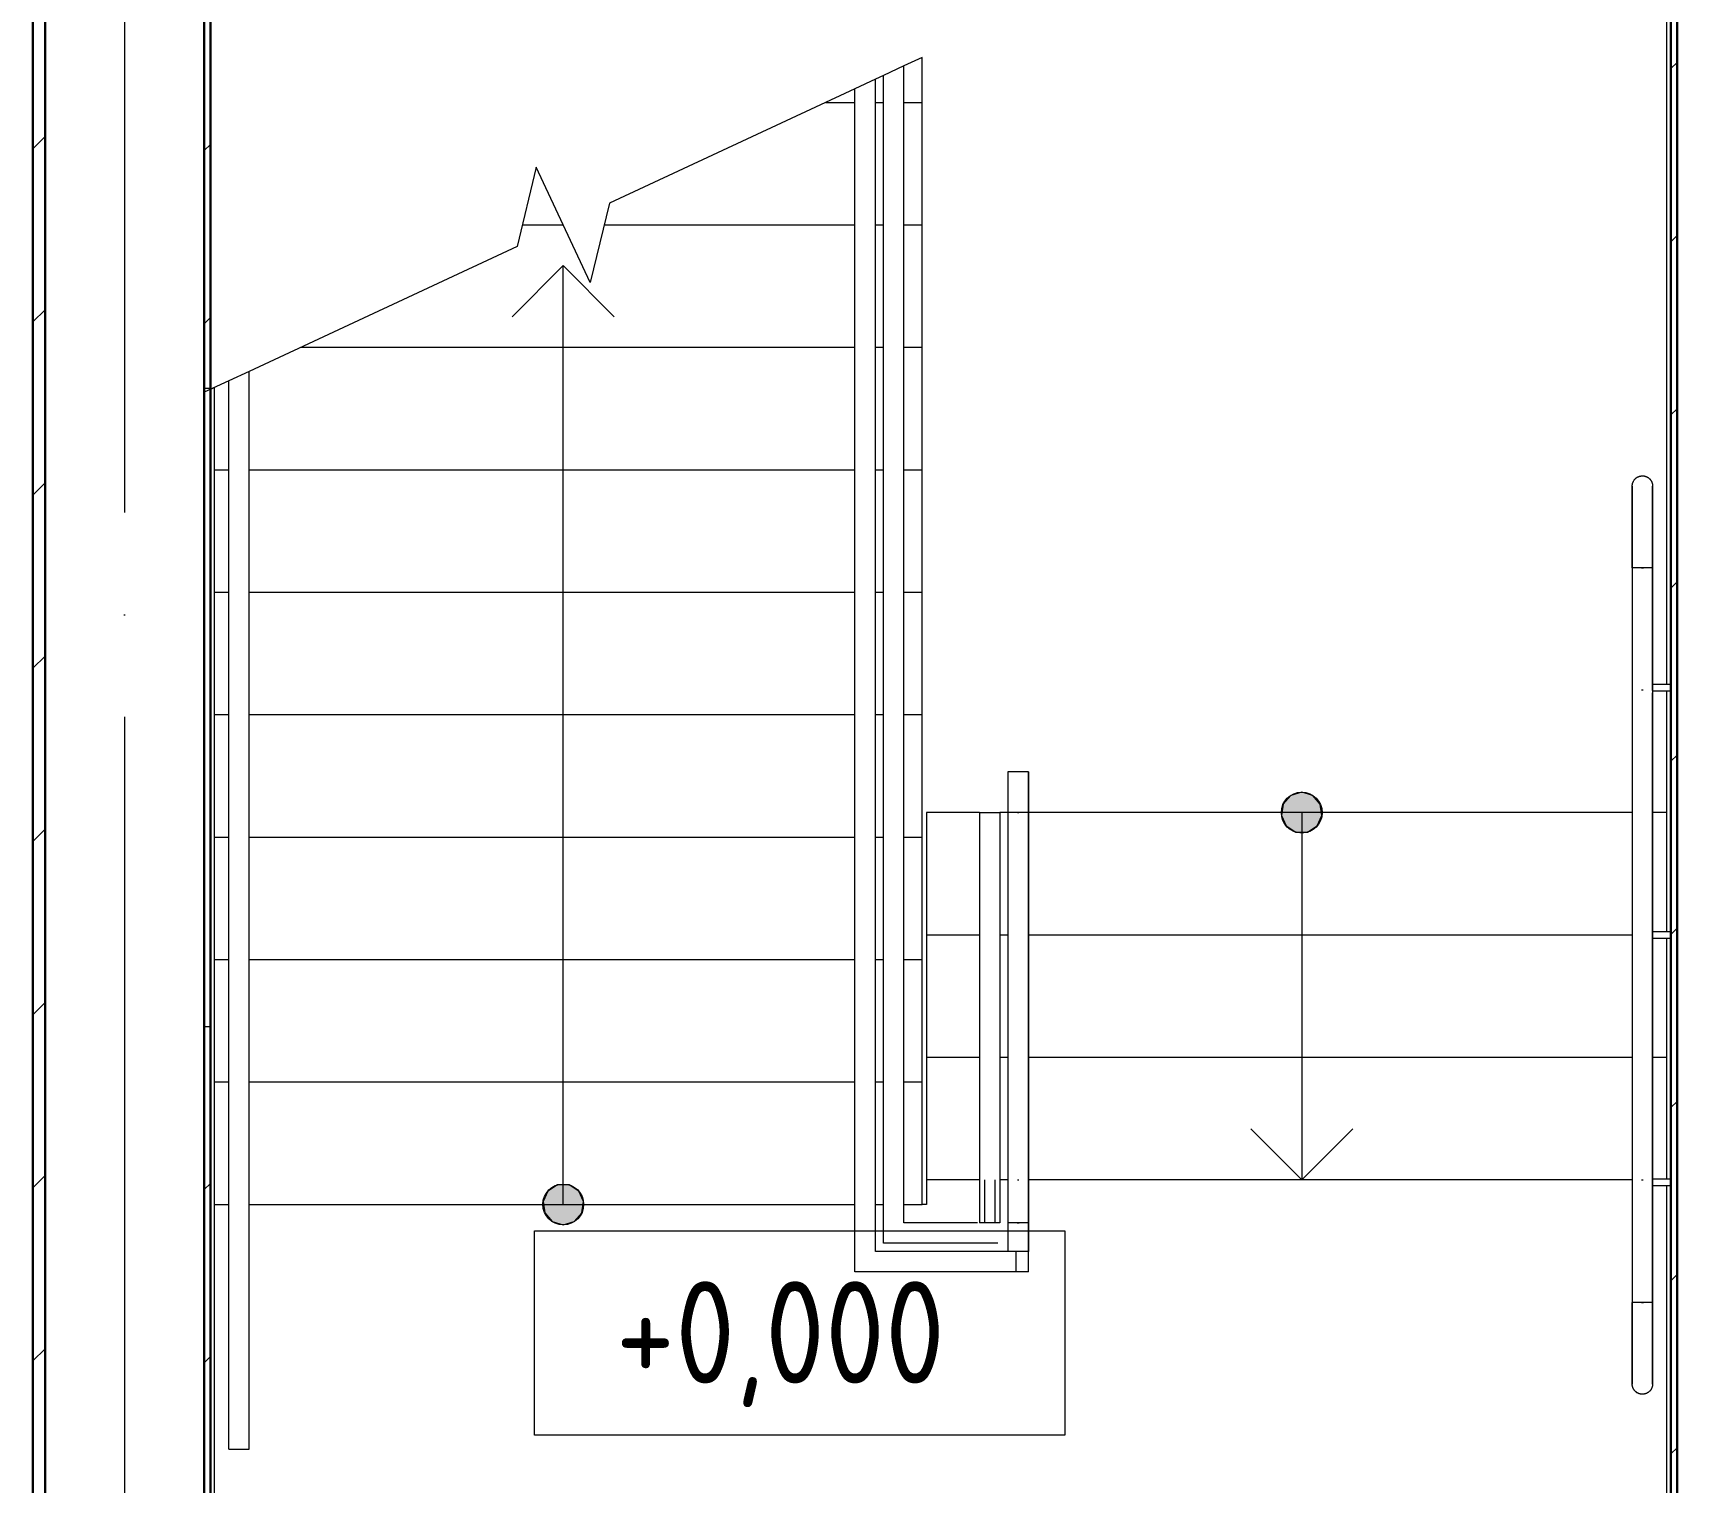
# Model space of a CAD drawing. Header units: millimetres. Extents: x -88595 to 880822, y -1054509 to -148035.
# Drawn here: x 166238 to 170268, y -272227 to -268677 of the extents above; entities that cross this region are included whole.
import ezdxf

# ---------------------------------------------------------------- set-up
doc = ezdxf.new("R2010")
doc.units = ezdxf.units.MM
doc.linetypes.add('ADSK_Линия сетки', pattern=[25, 20, -2.5, 0, -2.5])
for name, color, linetype, lineweight in [('Аннотация', 7, 'Continuous', 20), ('Лестницы', 7, 'Continuous', 9), ('Оборудование', 7, 'Continuous', 18), ('Ограждение', 7, 'Continuous', 9), ('Оси', 7, 'Continuous', 9), ('Отметки', 7, 'Continuous', 9), ('Стены внутренние', 7, 'Continuous', 18), ('Стены наружные', 7, 'Continuous', 18), ('Стены штриховка', 7, 'Continuous', 9), ('Стрелки вверх', 7, 'Continuous', 18)]:
    doc.layers.add(name, color=color, linetype=linetype, lineweight=lineweight)
doc.styles.add('GOST Common_3', font='GOST_Common.ttf', dxfattribs={"width": 0.9, "height": 2.5})

# ---------------------------------------------------------------- blocks, each defined once
blk = doc.blocks.new('1 этаж')
at = {"layer": 'Стрелки вверх'}
h = blk.add_hatch(color=256, dxfattribs=at)
edge = h.paths.add_edge_path()
edge.add_arc((205477.7, 657727.6), 50, 0, 360)
for points in [[(205491.8, 657679.6), (205515.5, 657694.9), (205527.2, 657720.5), (205523.2, 657748.4), (205504.7, 657769.7), (205477.7, 657777.6), (205450.7, 657769.7), (205432.2, 657748.4), (205428.2, 657720.5), (205439.9, 657694.9), (205463.6, 657679.6)], [(203667.7, 656717.6), (203694.7, 656725.5), (203713.2, 656746.8), (203717.2, 656774.7), (203705.5, 656800.3), (203681.8, 656815.6), (203653.6, 656815.6), (203629.9, 656800.3), (203618.2, 656774.7), (203622.2, 656746.8), (203640.7, 656725.5)]]:
    blk.add_hatch(color=256, dxfattribs=at).paths.add_polyline_path(points)
h = blk.add_hatch(color=256, dxfattribs=at)
edge = h.paths.add_edge_path()
edge.add_arc((203667.7, 656767.6), 50, 0, 360)
at = {"layer": 'Аннотация', "lineweight": 20}
for p, q in [((203597.1, 656202.5), (203597.1, 656702.5)), ((203597.1, 656702.5), (204897.1, 656702.5)), ((204897.1, 656702.5), (204897.1, 656202.5)), ((204897.1, 656202.5), (203597.1, 656202.5))]:
    blk.add_line(p, q, dxfattribs=at)
at = {"layer": 'Лестницы'}
for p, q in [((204547.7, 659578), (204502.7, 659557)), ((204547.7, 659467.6), (204547.7, 659578)), ((204452.7, 659533.7), (204432.7, 659524.3)), ((204382.7, 659501), (203781, 659220.4)), ((204311.1, 659467.6), (204382.7, 659467.6)), ((204311.1, 659467.6), (204382.7, 659467.6)), ((204432.7, 659467.6), (204452.7, 659467.6)), ((204432.7, 659467.6), (204452.7, 659467.6)), ((204502.7, 659467.6), (204547.7, 659467.6)), ((204502.7, 659467.6), (204547.7, 659467.6)), ((204547.7, 659167.6), (204547.7, 659467.6)), ((203601.7, 659309.2), (203554.4, 659114.8)), ((203733.7, 659026), (203601.7, 659309.2)), ((203781, 659220.4), (203733.7, 659026)), ((203567.3, 659167.6), (203667.7, 659167.6)), ((203567.3, 659167.6), (203667.7, 659167.6)), ((203768.2, 659167.6), (204382.7, 659167.6)), ((203768.2, 659167.6), (204382.7, 659167.6)), ((204432.7, 659167.6), (204452.7, 659167.6)), ((204432.7, 659167.6), (204452.7, 659167.6)), ((204502.7, 659167.6), (204547.7, 659167.6)), ((204502.7, 659167.6), (204547.7, 659167.6)), ((204547.7, 658867.6), (204547.7, 659167.6)), ((203554.4, 659114.8), (202897.7, 658808.5)), ((203024.4, 658867.6), (204382.7, 658867.6)), ((203024.4, 658867.6), (204382.7, 658867.6)), ((204432.7, 658867.6), (204452.7, 658867.6)), ((204432.7, 658867.6), (204452.7, 658867.6)), ((204502.7, 658867.6), (204547.7, 658867.6)), ((204502.7, 658867.6), (204547.7, 658867.6)), ((204547.7, 658567.6), (204547.7, 658867.6)), ((202847.7, 658785.2), (202787.7, 658757.3)), ((202812.7, 658567.6), (202847.7, 658567.6)), ((202812.7, 658567.6), (202847.7, 658567.6)), ((202897.7, 658567.6), (204382.7, 658567.6)), ((202897.7, 658567.6), (204382.7, 658567.6)), ((204432.7, 658567.6), (204452.7, 658567.6)), ((204432.7, 658567.6), (204452.7, 658567.6)), ((204502.7, 658567.6), (204547.7, 658567.6)), ((204502.7, 658567.6), (204547.7, 658567.6)), ((204547.7, 658267.6), (204547.7, 658567.6)), ((202812.7, 658267.6), (202847.7, 658267.6)), ((202812.7, 658267.6), (202847.7, 658267.6)), ((202897.7, 658267.6), (204382.7, 658267.6)), ((202897.7, 658267.6), (204382.7, 658267.6)), ((204432.7, 658267.6), (204452.7, 658267.6)), ((204432.7, 658267.6), (204452.7, 658267.6)), ((204502.7, 658267.6), (204547.7, 658267.6)), ((204502.7, 658267.6), (204547.7, 658267.6)), ((204547.7, 657967.6), (204547.7, 658267.6)), ((202812.7, 657967.6), (202847.7, 657967.6)), ((202812.7, 657967.6), (202847.7, 657967.6)), ((202897.7, 657967.6), (204382.7, 657967.6)), ((202897.7, 657967.6), (204382.7, 657967.6)), ((204432.7, 657967.6), (204452.7, 657967.6)), ((204432.7, 657967.6), (204452.7, 657967.6)), ((204502.7, 657967.6), (204547.7, 657967.6)), ((204502.7, 657967.6), (204547.7, 657967.6)), ((204547.7, 657667.6), (204547.7, 657967.6)), ((204687.7, 657727.6), (204557.7, 657727.6)), ((204557.7, 657727.6), (204557.7, 657427.6)), ((204687.7, 657727.6), (204557.7, 657727.6)), ((204757.7, 657727.6), (204737.7, 657727.6)), ((204757.7, 657727.6), (204737.7, 657727.6)), ((206287.7, 657727.6), (204807.7, 657727.6)), ((206287.7, 657727.6), (204807.7, 657727.6)), ((206372.7, 657727.6), (206337.7, 657727.6)), ((206372.7, 657727.6), (206337.7, 657727.6)), ((202812.7, 657667.6), (202847.7, 657667.6)), ((202812.7, 657667.6), (202847.7, 657667.6)), ((202897.7, 657667.6), (204382.7, 657667.6)), ((202897.7, 657667.6), (204382.7, 657667.6)), ((204432.7, 657667.6), (204452.7, 657667.6)), ((204432.7, 657667.6), (204452.7, 657667.6)), ((204502.7, 657667.6), (204547.7, 657667.6)), ((204502.7, 657667.6), (204547.7, 657667.6)), ((204547.7, 657367.6), (204547.7, 657667.6)), ((204557.7, 657427.6), (204557.7, 657127.6)), ((204687.7, 657427.6), (204557.7, 657427.6)), ((204687.7, 657427.6), (204557.7, 657427.6)), ((204757.7, 657427.6), (204737.7, 657427.6)), ((204757.7, 657427.6), (204737.7, 657427.6)), ((206287.7, 657427.6), (204807.7, 657427.6)), ((206287.7, 657427.6), (204807.7, 657427.6)), ((202812.7, 657367.6), (202847.7, 657367.6)), ((202812.7, 657367.6), (202847.7, 657367.6)), ((202897.7, 657367.6), (204382.7, 657367.6)), ((202897.7, 657367.6), (204382.7, 657367.6)), ((204432.7, 657367.6), (204452.7, 657367.6)), ((204432.7, 657367.6), (204452.7, 657367.6)), ((204502.7, 657367.6), (204547.7, 657367.6)), ((204502.7, 657367.6), (204547.7, 657367.6)), ((204547.7, 657067.6), (204547.7, 657367.6)), ((204557.7, 657127.6), (204557.7, 656827.6)), ((204687.7, 657127.6), (204557.7, 657127.6)), ((204687.7, 657127.6), (204557.7, 657127.6)), ((204757.7, 657127.6), (204737.7, 657127.6)), ((204757.7, 657127.6), (204737.7, 657127.6)), ((206287.7, 657127.6), (204807.7, 657127.6)), ((206287.7, 657127.6), (204807.7, 657127.6)), ((206372.7, 657127.6), (206337.7, 657127.6)), ((206372.7, 657127.6), (206337.7, 657127.6)), ((202812.7, 657067.6), (202847.7, 657067.6)), ((202812.7, 657067.6), (202847.7, 657067.6)), ((202897.7, 657067.6), (204382.7, 657067.6)), ((202897.7, 657067.6), (204382.7, 657067.6)), ((204432.7, 657067.6), (204452.7, 657067.6)), ((204432.7, 657067.6), (204452.7, 657067.6)), ((204502.7, 657067.6), (204547.7, 657067.6)), ((204502.7, 657067.6), (204547.7, 657067.6)), ((204547.7, 656767.6), (204547.7, 657067.6)), ((204557.7, 656827.6), (204557.7, 656767.6)), ((204687.7, 656827.6), (204557.7, 656827.6)), ((204687.7, 656827.6), (204557.7, 656827.6)), ((204757.7, 656827.6), (204737.7, 656827.6)), ((204757.7, 656827.6), (204737.7, 656827.6)), ((206287.7, 656827.6), (204807.7, 656827.6)), ((206287.7, 656827.6), (204807.7, 656827.6)), ((202812.7, 656767.6), (202847.7, 656767.6)), ((202812.7, 656767.6), (202847.7, 656767.6)), ((202897.7, 656767.6), (204382.7, 656767.6)), ((202897.7, 656767.6), (204382.7, 656767.6)), ((204432.7, 656767.6), (204452.7, 656767.6)), ((204432.7, 656767.6), (204452.7, 656767.6)), ((204502.7, 656767.6), (204547.7, 656767.6)), ((204502.7, 656767.6), (204547.7, 656767.6)), ((204557.7, 656767.6), (204547.7, 656767.6))]:
    blk.add_line(p, q, dxfattribs=at)
at = {"layer": 'Ограждение'}
for p, q in [((206372.7, 658040.9), (206372.7, 662037.6)), ((204502.7, 659557), (204452.7, 659533.7)), ((204502.7, 659557), (204452.7, 659533.7)), ((204502.7, 656722.6), (204502.7, 659557)), ((204432.7, 659524.3), (204382.7, 659501)), ((204432.7, 656697.6), (204432.7, 659524.3)), ((204452.7, 656672.6), (204452.7, 659533.7)), ((204382.7, 656697.6), (204382.7, 659501)), ((202897.7, 658808.5), (202847.7, 658785.2)), ((202847.7, 656467.6), (202847.7, 658785.2)), ((202897.7, 656467.6), (202897.7, 658808.5)), ((202812.7, 658768.9), (202802.7, 658764.2)), ((202812.7, 656467.6), (202812.7, 658768.9)), ((206287.7, 658327.6), (206287.7, 658027.1)), ((206337.7, 658327.6), (206287.7, 658327.6)), ((206287.7, 658327.6), (206287.7, 658027.6)), ((206315, 658327.6), (206310.4, 658327.6)), ((206310.4, 658327.6), (206312.7, 658327.6)), ((206312.7, 658327.6), (206315, 658327.6)), ((206337.7, 658027.1), (206337.7, 658327.6)), ((206337.7, 658327.6), (206337.7, 658027.6)), ((206287.7, 658027.6), (206287.7, 656827.6)), ((206287.7, 658020.8), (206287.7, 656820.8)), ((206382.7, 658041.1), (206337.7, 658041.1)), ((206337.7, 658027.6), (206337.7, 656827.6)), ((206337.7, 658026.1), (206382.7, 658026.1)), ((206337.7, 656820.8), (206337.7, 658020.8)), ((206372.7, 657434.8), (206372.7, 658026.4)), ((204757.7, 657827.6), (204757.7, 657727.6)), ((204807.7, 657827.6), (204757.7, 657827.6)), ((204757.7, 657827.6), (204757.7, 657727.6)), ((204785, 657827.6), (204780.4, 657827.6)), ((204807.7, 657727.6), (204807.7, 657827.6)), ((204807.7, 657827.6), (204807.7, 657727.6)), ((204687.7, 657727.6), (204737.7, 657727.6)), ((204687.7, 657727.6), (204687.7, 656827.6)), ((204737.7, 657727.6), (204737.7, 656827.6)), ((204757.7, 657727.6), (204757.7, 656820.8)), ((204807.7, 657727.6), (204757.7, 657727.6)), ((204757.7, 657727.6), (204757.7, 656827.6)), ((204807.7, 656820.8), (204807.7, 657727.6)), ((204807.7, 657727.6), (204807.7, 656827.6)), ((206382.7, 657435.1), (206337.7, 657435.1)), ((206337.7, 657420.1), (206382.7, 657420.1)), ((206372.7, 656828.8), (206372.7, 657420.4)), ((204687.7, 656827.6), (204687.7, 656722.6)), ((204700.2, 656827.6), (204700.2, 656722.6)), ((204725.2, 656827.6), (204725.2, 656722.6)), ((204737.7, 656827.6), (204737.7, 656722.6)), ((204757.7, 656827.6), (204757.7, 656722.6)), ((204757.7, 656820.8), (204757.7, 656722.6)), ((204807.7, 656827.6), (204807.7, 656722.6)), ((204807.7, 656722.6), (204807.7, 656820.8)), ((206287.7, 656827.6), (206287.7, 656527.6)), ((206287.7, 656820.8), (206287.7, 656527.6)), ((206382.7, 656829.1), (206337.7, 656829.1)), ((206337.7, 656827.6), (206337.7, 656527.6)), ((206337.7, 656527.6), (206337.7, 656820.8)), ((206337.7, 656814.1), (206382.7, 656814.1)), ((206372.7, 654892.6), (206372.7, 656814.3)), ((204382.7, 656602.6), (204382.7, 656697.6)), ((204432.7, 656652.6), (204432.7, 656697.6)), ((204682.7, 656722.6), (204502.7, 656722.6)), ((204737.7, 656722.6), (204687.7, 656722.6)), ((204725.2, 656722.6), (204700.2, 656722.6)), ((204807.7, 656722.6), (204757.7, 656722.6)), ((204757.7, 656722.6), (204757.7, 656652.6)), ((204757.7, 656722.6), (204757.7, 656652.6)), ((204780.4, 656722.6), (204785, 656722.6)), ((204807.7, 656652.6), (204807.7, 656722.6)), ((204807.7, 656722.6), (204807.7, 656652.6)), ((204777.7, 656652.6), (204432.7, 656652.6)), ((204732.7, 656672.6), (204452.7, 656672.6)), ((204777.7, 656602.6), (204777.7, 656652.6)), ((204807.7, 656652.6), (204777.7, 656652.6)), ((204807.7, 656602.6), (204807.7, 656652.6)), ((204777.7, 656602.6), (204382.7, 656602.6)), ((204807.7, 656602.6), (204777.7, 656602.6)), ((206337.7, 656527.6), (206287.7, 656527.6)), ((206310.4, 656527.6), (206315, 656527.6)), ((206312.7, 656527.6), (206310.4, 656527.6)), ((206315, 656527.6), (206312.7, 656527.6)), ((202812.7, 654892.6), (202812.7, 656467.6)), ((202847.7, 656167.6), (202847.7, 656467.6)), ((202897.7, 656167.6), (202897.7, 656467.6)), ((202847.7, 656167.6), (202897.7, 656167.6))]:
    blk.add_line(p, q, dxfattribs=at)
at = {"layer": 'Ограждение', "flags": 128}
for points in [[(206287.7, 658527.6), (206287.7, 658528.6), (206287.8, 658529.6), (206287.9, 658530.6), (206288, 658531.6), (206288.2, 658532.6), (206288.4, 658533.5), (206288.7, 658534.5), (206289, 658535.5), (206289.3, 658536.4), (206289.7, 658537.3), (206290.1, 658538.3), (206290.5, 658539.1), (206291, 658540), (206291.5, 658540.9), (206292.1, 658541.7), (206292.7, 658542.5), (206293.3, 658543.3), (206293.9, 658544.1), (206294.6, 658544.8), (206295.3, 658545.5), (206296, 658546.2), (206296.8, 658546.9), (206297.6, 658547.5), (206298.4, 658548.1), (206299.2, 658548.6), (206300.1, 658549.2), (206300.9, 658549.7), (206301.8, 658550.1), (206302.7, 658550.5), (206303.7, 658550.9), (206304.6, 658551.2), (206305.5, 658551.6), (206306.5, 658551.8), (206307.5, 658552.1), (206308.5, 658552.2), (206309.5, 658552.4), (206310.4, 658552.5), (206311.4, 658552.6), (206312.4, 658552.6), (206312.7, 658552.6)], [(206312.7, 658552.6), (206313.7, 658552.6), (206314.7, 658552.5), (206315.7, 658552.4), (206316.7, 658552.3), (206317.7, 658552.1), (206318.7, 658551.9), (206319.6, 658551.6), (206320.6, 658551.3), (206321.5, 658551), (206322.4, 658550.6), (206323.4, 658550.2), (206324.3, 658549.8), (206325.1, 658549.3), (206326, 658548.8), (206326.8, 658548.2), (206327.6, 658547.7), (206328.4, 658547), (206329.2, 658546.4), (206329.9, 658545.7), (206330.6, 658545), (206331.3, 658544.3), (206332, 658543.5), (206332.6, 658542.8), (206333.2, 658541.9), (206333.7, 658541.1), (206334.3, 658540.3), (206334.8, 658539.4), (206335.2, 658538.5), (206335.6, 658537.6), (206336, 658536.7), (206336.4, 658535.7), (206336.7, 658534.8), (206336.9, 658533.8), (206337.2, 658532.8), (206337.3, 658531.9), (206337.5, 658530.9), (206337.6, 658529.9), (206337.7, 658528.9), (206337.7, 658527.9), (206337.7, 658527.6)], [(206287.7, 658327.6), (206287.7, 658335.6), (206287.7, 658343.6), (206287.7, 658351.5), (206287.7, 658359.5), (206287.7, 658367.3), (206287.7, 658375.1), (206287.7, 658382.9), (206287.7, 658390.5), (206287.7, 658398.1), (206287.7, 658405.5), (206287.7, 658412.8), (206287.7, 658420), (206287.7, 658427), (206287.7, 658433.8), (206287.7, 658440.5), (206287.7, 658447), (206287.7, 658453.4), (206287.7, 658459.5), (206287.7, 658465.4), (206287.7, 658471.1), (206287.7, 658476.5), (206287.7, 658481.8), (206287.7, 658486.7), (206287.7, 658491.4), (206287.7, 658495.9), (206287.7, 658500.1), (206287.7, 658504), (206287.7, 658507.6), (206287.7, 658511), (206287.7, 658514), (206287.7, 658516.8), (206287.7, 658519.2), (206287.7, 658521.3), (206287.7, 658523.2), (206287.7, 658524.7), (206287.7, 658525.9), (206287.7, 658526.8), (206287.7, 658527.3), (206287.7, 658527.6), (206287.7, 658527.6)], [(206287.7, 658527.6), (206287.7, 658527.4), (206287.7, 658527), (206287.7, 658526.2), (206287.7, 658525.1), (206287.7, 658523.6), (206287.7, 658521.9), (206287.7, 658519.8), (206287.7, 658517.5), (206287.7, 658514.8), (206287.7, 658511.8), (206287.7, 658508.6), (206287.7, 658505), (206287.7, 658501.2), (206287.7, 658497.1), (206287.7, 658492.7), (206287.7, 658488), (206287.7, 658483.1), (206287.7, 658478), (206287.7, 658472.6), (206287.7, 658466.9), (206287.7, 658461.1), (206287.7, 658455), (206287.7, 658448.8), (206287.7, 658442.3), (206287.7, 658435.7), (206287.7, 658428.8), (206287.7, 658421.9), (206287.7, 658414.7), (206287.7, 658407.5), (206287.7, 658400.1), (206287.7, 658392.6), (206287.7, 658384.9), (206287.7, 658377.2), (206287.7, 658369.5), (206287.7, 658361.6), (206287.7, 658353.7), (206287.7, 658345.7), (206287.7, 658337.8), (206287.7, 658329.8), (206287.7, 658327.6)], [(206337.7, 658327.6), (206337.7, 658335.6), (206337.7, 658343.6), (206337.7, 658351.5), (206337.7, 658359.5), (206337.7, 658367.3), (206337.7, 658375.1), (206337.7, 658382.9), (206337.7, 658390.5), (206337.7, 658398.1), (206337.7, 658405.5), (206337.7, 658412.8), (206337.7, 658420), (206337.7, 658427), (206337.7, 658433.8), (206337.7, 658440.5), (206337.7, 658447), (206337.7, 658453.4), (206337.7, 658459.5), (206337.7, 658465.4), (206337.7, 658471.1), (206337.7, 658476.5), (206337.7, 658481.8), (206337.7, 658486.7), (206337.7, 658491.4), (206337.7, 658495.9), (206337.7, 658500.1), (206337.7, 658504), (206337.7, 658507.6), (206337.7, 658511), (206337.7, 658514), (206337.7, 658516.8), (206337.7, 658519.2), (206337.7, 658521.3), (206337.7, 658523.2), (206337.7, 658524.7), (206337.7, 658525.9), (206337.7, 658526.8), (206337.7, 658527.3), (206337.7, 658527.6), (206337.7, 658527.6)], [(206337.7, 658527.6), (206337.7, 658527.4), (206337.7, 658527), (206337.7, 658526.2), (206337.7, 658525.1), (206337.7, 658523.6), (206337.7, 658521.9), (206337.7, 658519.8), (206337.7, 658517.5), (206337.7, 658514.8), (206337.7, 658511.8), (206337.7, 658508.6), (206337.7, 658505), (206337.7, 658501.2), (206337.7, 658497.1), (206337.7, 658492.7), (206337.7, 658488), (206337.7, 658483.1), (206337.7, 658478), (206337.7, 658472.6), (206337.7, 658466.9), (206337.7, 658461.1), (206337.7, 658455), (206337.7, 658448.8), (206337.7, 658442.3), (206337.7, 658435.7), (206337.7, 658428.8), (206337.7, 658421.9), (206337.7, 658414.7), (206337.7, 658407.5), (206337.7, 658400.1), (206337.7, 658392.6), (206337.7, 658384.9), (206337.7, 658377.2), (206337.7, 658369.5), (206337.7, 658361.6), (206337.7, 658353.7), (206337.7, 658345.7), (206337.7, 658337.8), (206337.7, 658329.8), (206337.7, 658327.6)], [(204780.7, 657727.6), (204782.7, 657727.6), (204784.7, 657727.6)], [(206287.7, 656527.6), (206287.7, 656519.6), (206287.7, 656511.6), (206287.7, 656503.7), (206287.7, 656495.7), (206287.7, 656487.9), (206287.7, 656480.1), (206287.7, 656472.3), (206287.7, 656464.7), (206287.7, 656457.1), (206287.7, 656449.7), (206287.7, 656442.4), (206287.7, 656435.2), (206287.7, 656428.2), (206287.7, 656421.4), (206287.7, 656414.7), (206287.7, 656408.2), (206287.7, 656401.8), (206287.7, 656395.7), (206287.7, 656389.8), (206287.7, 656384.1), (206287.7, 656378.7), (206287.7, 656373.5), (206287.7, 656368.5), (206287.7, 656363.8), (206287.7, 656359.3), (206287.7, 656355.1), (206287.7, 656351.2), (206287.7, 656347.6), (206287.7, 656344.2), (206287.7, 656341.2), (206287.7, 656338.4), (206287.7, 656336), (206287.7, 656333.9), (206287.7, 656332), (206287.7, 656330.5), (206287.7, 656329.3), (206287.7, 656328.4), (206287.7, 656327.9), (206287.7, 656327.6), (206287.7, 656327.6)], [(206287.7, 656327.6), (206287.7, 656327.8), (206287.7, 656328.2), (206287.7, 656329), (206287.7, 656330.2), (206287.7, 656331.6), (206287.7, 656333.3), (206287.7, 656335.4), (206287.7, 656337.8), (206287.7, 656340.4), (206287.7, 656343.4), (206287.7, 656346.7), (206287.7, 656350.2), (206287.7, 656354), (206287.7, 656358.2), (206287.7, 656362.5), (206287.7, 656367.2), (206287.7, 656372.1), (206287.7, 656377.2), (206287.7, 656382.6), (206287.7, 656388.3), (206287.7, 656394.1), (206287.7, 656400.2), (206287.7, 656406.4), (206287.7, 656412.9), (206287.7, 656419.5), (206287.7, 656426.4), (206287.7, 656433.3), (206287.7, 656440.5), (206287.7, 656447.7), (206287.7, 656455.1), (206287.7, 656462.6), (206287.7, 656470.3), (206287.7, 656478), (206287.7, 656485.8), (206287.7, 656493.6), (206287.7, 656501.5), (206287.7, 656509.5), (206287.7, 656517.4), (206287.7, 656525.4), (206287.7, 656527.6)], [(206337.7, 656527.6), (206337.7, 656519.6), (206337.7, 656511.6), (206337.7, 656503.7), (206337.7, 656495.7), (206337.7, 656487.9), (206337.7, 656480.1), (206337.7, 656472.3), (206337.7, 656464.7), (206337.7, 656457.1), (206337.7, 656449.7), (206337.7, 656442.4), (206337.7, 656435.2), (206337.7, 656428.2), (206337.7, 656421.4), (206337.7, 656414.7), (206337.7, 656408.2), (206337.7, 656401.8), (206337.7, 656395.7), (206337.7, 656389.8), (206337.7, 656384.1), (206337.7, 656378.7), (206337.7, 656373.5), (206337.7, 656368.5), (206337.7, 656363.8), (206337.7, 656359.3), (206337.7, 656355.1), (206337.7, 656351.2), (206337.7, 656347.6), (206337.7, 656344.2), (206337.7, 656341.2), (206337.7, 656338.4), (206337.7, 656336), (206337.7, 656333.9), (206337.7, 656332), (206337.7, 656330.5), (206337.7, 656329.3), (206337.7, 656328.4), (206337.7, 656327.9), (206337.7, 656327.6), (206337.7, 656327.6)], [(206337.7, 656327.6), (206337.7, 656327.8), (206337.7, 656328.2), (206337.7, 656329), (206337.7, 656330.2), (206337.7, 656331.6), (206337.7, 656333.3), (206337.7, 656335.4), (206337.7, 656337.8), (206337.7, 656340.4), (206337.7, 656343.4), (206337.7, 656346.7), (206337.7, 656350.2), (206337.7, 656354), (206337.7, 656358.2), (206337.7, 656362.5), (206337.7, 656367.2), (206337.7, 656372.1), (206337.7, 656377.2), (206337.7, 656382.6), (206337.7, 656388.3), (206337.7, 656394.1), (206337.7, 656400.2), (206337.7, 656406.4), (206337.7, 656412.9), (206337.7, 656419.5), (206337.7, 656426.4), (206337.7, 656433.3), (206337.7, 656440.5), (206337.7, 656447.7), (206337.7, 656455.1), (206337.7, 656462.6), (206337.7, 656470.3), (206337.7, 656478), (206337.7, 656485.8), (206337.7, 656493.6), (206337.7, 656501.5), (206337.7, 656509.5), (206337.7, 656517.4), (206337.7, 656525.4), (206337.7, 656527.6)], [(206312.7, 656302.6), (206311.7, 656302.6), (206310.7, 656302.7), (206309.7, 656302.8), (206308.7, 656302.9), (206307.7, 656303.1), (206306.8, 656303.3), (206305.8, 656303.6), (206304.8, 656303.9), (206303.9, 656304.2), (206303, 656304.6), (206302.1, 656305), (206301.2, 656305.4), (206300.3, 656305.9), (206299.4, 656306.4), (206298.6, 656307), (206297.8, 656307.6), (206297, 656308.2), (206296.2, 656308.8), (206295.5, 656309.5), (206294.8, 656310.2), (206294.1, 656310.9), (206293.4, 656311.7), (206292.8, 656312.5), (206292.2, 656313.3), (206291.7, 656314.1), (206291.2, 656314.9), (206290.7, 656315.8), (206290.2, 656316.7), (206289.8, 656317.6), (206289.4, 656318.5), (206289.1, 656319.5), (206288.8, 656320.4), (206288.5, 656321.4), (206288.3, 656322.4), (206288.1, 656323.4), (206287.9, 656324.3), (206287.8, 656325.3), (206287.7, 656326.3), (206287.7, 656327.3), (206287.7, 656327.6)], [(206337.7, 656327.6), (206337.7, 656326.6), (206337.6, 656325.6), (206337.5, 656324.6), (206337.4, 656323.6), (206337.2, 656322.6), (206337, 656321.7), (206336.7, 656320.7), (206336.4, 656319.7), (206336.1, 656318.8), (206335.7, 656317.9), (206335.3, 656317), (206334.9, 656316.1), (206334.4, 656315.2), (206333.9, 656314.3), (206333.3, 656313.5), (206332.8, 656312.7), (206332.2, 656311.9), (206331.5, 656311.1), (206330.8, 656310.4), (206330.1, 656309.7), (206329.4, 656309), (206328.6, 656308.3), (206327.9, 656307.7), (206327, 656307.1), (206326.2, 656306.6), (206325.4, 656306), (206324.5, 656305.6), (206323.6, 656305.1), (206322.7, 656304.7), (206321.8, 656304.3), (206320.8, 656304), (206319.9, 656303.7), (206318.9, 656303.4), (206317.9, 656303.2), (206317, 656303), (206316, 656302.8), (206315, 656302.7), (206314, 656302.6), (206313, 656302.6), (206312.7, 656302.6)]]:
    blk.add_lwpolyline(points, dxfattribs=at)
at = {"layer": 'Ограждение'}
for points in [[(206314.7, 658027.6), (206314.1, 658027.6), (206312.7, 658027.6), (206311.4, 658027.6), (206310.7, 658027.6)], [(204780.7, 656827.6), (204781.4, 656827.6), (204782.7, 656827.6), (204784.1, 656827.6), (204784.7, 656827.6)], [(206310.7, 656827.6), (206311.4, 656827.6), (206312.7, 656827.6), (206314.1, 656827.6), (206314.7, 656827.6)]]:
    blk.add_open_spline(points, degree=3, dxfattribs=at)
at = {"layer": 'Оси', "linetype": 'ADSK_Линия сетки', "ltscale": 100}
blk.add_line((202592.7, 662962.6), (202592.7, 631836.5), dxfattribs=at)
at = {"layer": 'Стены внутренние', "lineweight": 30}
blk.add_line((202397.7, 660262.6), (202397.7, 654257.6), dxfattribs=at)
at = {"layer": 'Стены наружные', "lineweight": 30}
for p, q in [((202787.7, 662062.6), (202787.7, 654747.6)), ((206397.7, 654747.6), (206397.7, 662062.6)), ((202802.7, 654882.6), (202802.7, 662047.6)), ((206382.7, 662047.6), (206382.7, 654882.6)), ((202367.7, 660232.6), (202367.7, 654287.6))]:
    blk.add_line(p, q, dxfattribs=at)
at = {"layer": 'Стены наружные', "linetype": 'Continuous', "lineweight": 9}
for p, q in [((206382.7, 659550.5), (206397.7, 659565.5)), ((202367.7, 659353.8), (202397.7, 659383.8)), ((202787.7, 659349.6), (202802.7, 659364.6)), ((206382.7, 659126.2), (206397.7, 659141.2)), ((202367.7, 658929.6), (202397.7, 658959.6)), ((202787.7, 658925.3), (202802.7, 658940.3)), ((206382.7, 658701.9), (206397.7, 658716.9)), ((202367.7, 658505.3), (202397.7, 658535.3)), ((206382.7, 658277.7), (206397.7, 658292.7)), ((202367.7, 658081.1), (202397.7, 658111.1)), ((206382.7, 657853.4), (206397.7, 657868.4)), ((202367.7, 657656.8), (202397.7, 657686.8)), ((206382.7, 657429.2), (206397.7, 657444.2)), ((202367.7, 657232.5), (202397.7, 657262.5)), ((206382.7, 657004.9), (206397.7, 657019.9)), ((202367.7, 656808.3), (202397.7, 656838.3)), ((202787.7, 656804), (202802.7, 656819)), ((206382.7, 656580.6), (206397.7, 656595.6)), ((202367.7, 656384), (202397.7, 656414)), ((202787.7, 656379.7), (202802.7, 656394.7)), ((206382.7, 656156.4), (206397.7, 656171.4))]:
    blk.add_line(p, q, dxfattribs=at)
at = {"layer": 'Стены штриховка'}
for p, q in [((202787.7, 658767.6), (202802.7, 658767.6)), ((202802.7, 657202.4), (202787.7, 657202.4))]:
    blk.add_line(p, q, dxfattribs=at)
at = {"layer": 'Стрелки вверх'}
for p, q in [((203667.7, 659067.6), (203542.7, 658942.6)), ((203667.7, 658867.6), (203667.7, 659067.6)), ((203667.7, 659067.6), (203792.7, 658942.6)), ((203667.7, 658567.6), (203667.7, 658867.6)), ((203667.7, 658267.6), (203667.7, 658567.6)), ((203667.7, 657967.6), (203667.7, 658267.6)), ((203667.7, 657667.6), (203667.7, 657967.6)), ((205477.7, 657777.6), (205450.7, 657769.7)), ((205504.7, 657769.7), (205477.7, 657777.6)), ((205432.2, 657748.4), (205428.2, 657720.5)), ((205450.7, 657769.7), (205432.2, 657748.4)), ((205523.2, 657748.4), (205504.7, 657769.7)), ((205527.2, 657720.5), (205523.2, 657748.4)), ((205428.2, 657720.5), (205439.9, 657694.9)), ((205477.7, 657727.6), (205477.7, 657427.6)), ((205515.5, 657694.9), (205527.2, 657720.5)), ((203667.7, 657367.6), (203667.7, 657667.6)), ((205439.9, 657694.9), (205463.6, 657679.6)), ((205463.6, 657679.6), (205491.8, 657679.6)), ((205491.8, 657679.6), (205515.5, 657694.9)), ((205477.7, 657427.6), (205477.7, 657127.6)), ((203667.7, 657067.6), (203667.7, 657367.6)), ((205477.7, 657127.6), (205477.7, 656827.6)), ((203667.7, 656767.6), (203667.7, 657067.6)), ((205477.7, 656827.6), (205352.7, 656952.6)), ((205477.7, 656827.6), (205602.7, 656952.6)), ((203653.6, 656815.6), (203629.9, 656800.3)), ((203681.8, 656815.6), (203653.6, 656815.6)), ((203705.5, 656800.3), (203681.8, 656815.6)), ((203629.9, 656800.3), (203618.2, 656774.7)), ((203618.2, 656774.7), (203622.2, 656746.8)), ((203717.2, 656774.7), (203705.5, 656800.3)), ((203713.2, 656746.8), (203717.2, 656774.7)), ((203622.2, 656746.8), (203640.7, 656725.5)), ((203694.7, 656725.5), (203713.2, 656746.8)), ((203640.7, 656725.5), (203667.7, 656717.6)), ((203667.7, 656717.6), (203694.7, 656725.5))]:
    blk.add_line(p, q, dxfattribs=at)
for centre in [(205477.7, 657727.6), (203667.7, 656767.6)]:
    blk.add_circle(centre, 50, dxfattribs=at)
at = {"layer": 'Отметки', "style": 'GOST Common_3', "width": 0.9}
blk.add_text('+0,000', height=250, dxfattribs=at).set_placement((203795.9, 656329.2))

msp = doc.modelspace()

# ---------------------------------------------------------------- block references
at = {"layer": 'Оборудование', "color": 5, "true_color": 0x0000ff}
msp.add_blockref('1 этаж', (-36129.5, -928314.5), dxfattribs=at)

doc.saveas('drawing.dxf')
